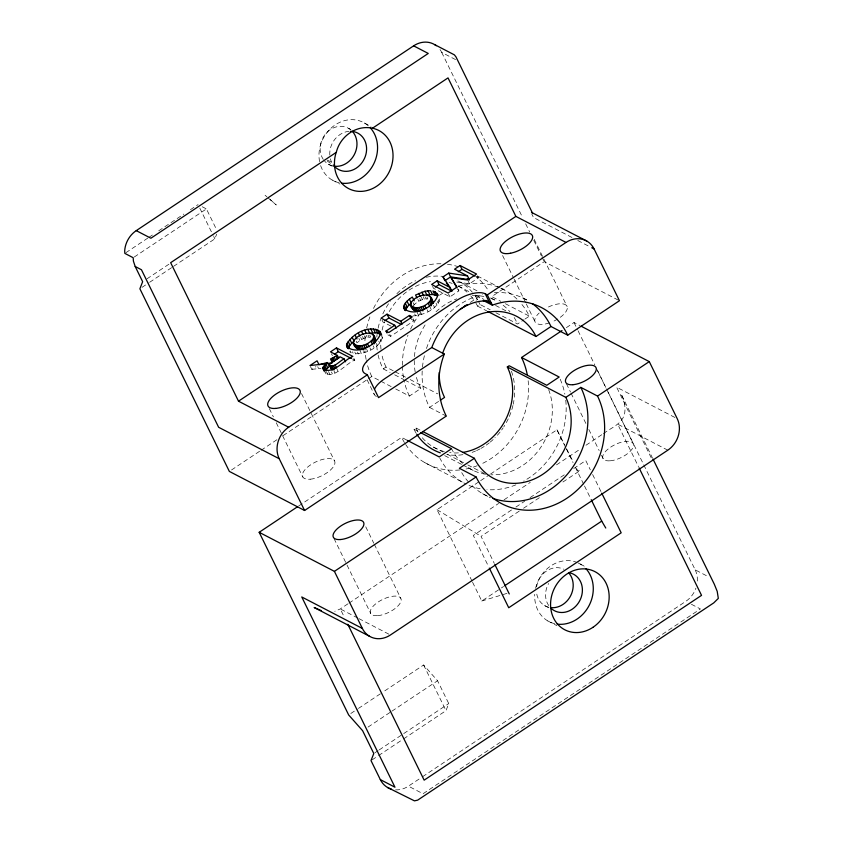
<?xml version="1.0" encoding="UTF-8"?>
<svg xmlns="http://www.w3.org/2000/svg" width="843" height="843" viewBox="0 0 843 843"><rect width="100%" height="100%" fill="white"/><g stroke="black" fill="none" stroke-linecap="round" stroke-linejoin="round"><path stroke-width="0.63" stroke-dasharray="4.21 3.16" d="M382.585 336.831C379.708 348.254 364.429 354.766 353.333 353.66L352.406 351.763M412.944 315.935C423.239 315.208 437.317 309.697 439.783 298.728M173.563 266.346L214.849 238.843L216.693 234.122M403.618 738.879L445.989 710.649L448.75 703.578L437.57 680.744L423.618 664.99L383.417 691.776M413.207 305.788C416.737 301.573 422.29 298.707 427.854 298.896L426.927 296.989M369.729 335.103L370.657 337L363.438 338.422L356.947 342.743L356.02 340.835M125.934 252.658L147.788 238.095M148.884 237.368L153.257 234.449M158.726 230.813L183.858 214.059M190.423 209.696L198.073 204.596M134.29 256.999L206.43 208.938L216.493 229.486M146.998 278.812L169.812 263.617M142.056 287.337L148.568 282.995M149.664 282.268L172.478 267.073M310.424 366.494L311.826 369.35L315.893 366.642M353.839 358.328L354.766 360.224C347.579 361.816 332.722 381.131 324.734 371.921M387.885 334.871L390.667 336.315L414.092 320.698L413.165 318.802M432.564 286.388L433.502 288.285L449.941 296.831L458.866 290.877L457.928 288.97M456.769 282.047L469.509 283.785L478.413 277.853L477.486 275.946M470.31 302.447L478.877 296.736L479.825 298.685L476.19 300.119M231.54 469.962L260.034 450.984M261.13 450.257L277.568 439.298M283.037 435.652L367.411 379.445M368.507 378.718L371.795 376.526L379.771 380.667M378.086 354.998A60.401 52.192 -62.6 0 0 383.249 368.886L386.031 367.042L394.06 371.205M475.905 303.132A57.082 49.326 -62.6 0 1 477.496 306.104L479.962 304.46L490.215 309.792M618.288 300.119L544.209 261.657L491.732 296.62L500.858 301.351M395.725 388.96L409.403 396.062L420.868 388.423A60.401 52.192 -62.6 0 1 415.704 374.524M495.916 312.753L517.57 323.997L523.998 319.718M525.073 319.002L529.351 316.146A74.858 64.69 -62.6 0 0 521.1 303.48M422.185 371.015A75.807 65.501 -62.6 0 0 429.551 407.411L439.192 400.994M298.622 506.021L401.616 437.401L407.317 440.362M416.189 433.281A59.421 51.349 -62.6 0 1 413.945 429.192L415.862 427.917L421.595 430.899M566.38 327.632L574.041 322.532L579.826 325.535M472.017 581.112L437.032 509.699L479.562 481.364M480.647 480.636L489.372 474.83M490.457 474.103L556.981 429.793L564.504 444.661M347.917 603.841L340.277 608.931L334.755 611.333M349.013 603.114L498.624 503.44M504.082 499.804L530.289 482.344M556.496 464.883L579.436 449.604M585.98 445.241L602.366 434.324M603.462 433.597C610.806 427.886 621.502 424.429 624.378 414.619C626.001 407.559 624.273 400.341 621.101 393.955L652.366 457.77M511.522 509.983L473.313 535.442L488.74 566.928M515.895 507.075L524.62 501.258M530.078 497.623L566.106 473.618M573.756 468.529L585.759 460.531L590.332 469.857M519.204 511.143L481.058 536.359L494.304 563.398M523.566 508.224L539.963 497.307M562.924 482.006L580.405 470.362L577.813 470.963L575.495 466.39M472.586 582.281L481.764 601.017L500.31 588.667M501.395 587.94L503.577 586.486M350.825 713.494L357.348 709.142M358.433 708.426L382.332 692.493M368.033 727.077L390.846 711.871M391.932 711.144L437.57 680.744M374.872 752.799L378.128 750.628M379.224 749.901L448.75 703.578M372.111 759.87L377.538 756.255M378.623 755.528L402.522 739.606M395.609 789.87A23.393 20.211 -62.6 0 0 408.402 786.161L421.511 777.425M422.596 776.698L685.78 601.365A23.393 20.211 -62.6 0 0 695.928 588.119M481.764 601.017L508.318 592.966M311.826 369.35L320.983 368.328M440.004 49.558A23.393 20.211 -62.6 0 1 441.69 52.382L456.316 59.979M364.334 122.983L370.962 126.418M571.954 237.473L533.493 217.505L531.764 213.974M577.782 240.508L590.595 247.157M348.749 128.442L350.878 129.548M327.411 160.086L331.678 162.299L334.155 165.945M328.38 164.206L332.648 166.429M332.205 180.044L339.94 184.059M522.776 297.906L527.233 300.224M477.465 276.03L499.562 287.516M500.71 288.106L506.401 291.067M478.413 277.853L476.221 276.715A74.858 64.69 -62.6 0 1 488.908 291.457M505.41 303.722L529.351 316.146M477.001 290.814L457.623 280.751A60.401 52.192 -62.6 0 1 472.312 292.215M490.679 297.916L495.231 300.287M458.476 286.177L470.32 292.342M475.684 295.113L484.093 299.486M495.558 305.451L505.884 310.814M477.496 306.104L486.674 310.867M674.895 417.464L616.623 387.2L651.354 458.107M202.246 206.767L206.43 208.938M667.804 450.183L617.656 424.145L638.478 466.653M411.321 319.255L414.092 320.698M390.92 326.093L382.954 321.963L382.027 320.055M395.209 371.805L405.536 377.169M410.13 379.55L437.665 393.85M383.249 368.886L390.088 372.448M394.65 374.808L403.765 379.55M404.903 380.14L420.868 388.423M352.574 359.086L354.766 360.224M380.91 381.257L391.163 386.589M429.551 407.411L446.274 416.094M608.077 392.016L695.201 569.857L708.7 576.865M413.945 429.192L419.645 432.153M433.355 447.043L442.912 452.006M447.127 454.198L463.555 462.733M467.77 464.914L484.209 473.46M444.693 455.61L462.354 464.788M462.933 465.083L473.745 470.71M424.566 462.491L466.042 484.04M482.607 493.692L490.415 497.739M691.408 604.283L700.407 608.962L423.028 793.758L408.402 786.161M580.184 564.02L585.853 566.96M544.61 605.58L549.204 607.972M547.781 620.933L556.865 625.643M357.769 618.024L340.277 608.931L343.744 616.022M358.939 618.625L389.266 634.379M437.032 509.699L480.362 535.895M349.55 351.7L351.194 352.838L350.256 350.941M327.105 160.908L333.143 165.228M270.118 199.506L276.272 204.965L267.884 197.694M265.092 195.27L266.957 196.883M457.549 288.801L458.866 290.877M566.812 449.235L573.187 461.816M534.209 239.338L543.45 258.211M544.03 259.391L567.139 306.567M441.69 52.382L522.207 216.725M525.674 223.816L529.731 232.099M533.788 240.371L541.322 255.745M541.901 256.925L544.209 261.657M574.041 322.532L577.497 329.602M578.077 330.783L594.81 364.935M597.698 370.825L605.769 387.306M596.423 368.465L606.17 388.37M606.749 389.54L633.135 443.386M566.464 383.807L570.479 392.006M571.048 393.175L585.959 423.618M588.825 429.466L599.152 450.541M601.449 455.22L603.166 458.74M502.586 255.545L513.566 277.958M514.146 279.138L525.705 302.732M526.285 303.912L534.947 321.604M592.618 474.525L601.185 492.017M556.981 429.793L565.579 447.348M566.159 448.518L573.04 462.565M575.326 467.254L583.936 484.809M584.505 485.989L591.386 500.036M468.107 280.93L469.509 283.785M448.539 293.975L449.941 296.831M438.349 299.823L439.287 301.731M437.401 301.488L438.328 303.396M436.021 303.132L436.959 305.04M433.544 305.366L434.472 307.263M425.23 296.968L426.158 298.875M429.856 306.757L431.247 309.602M423.407 297.221L424.345 299.128M421.079 296.768L422.48 299.623M427.085 309.697L428.012 311.594M419.709 298.411L420.636 300.319M417.886 299.307L418.823 301.204M420.278 311.625L421.669 314.481M413.218 302.732L414.145 304.639M417.169 312.532L418.571 315.387M414.693 313.975L415.62 315.883M389.729 334.408L390.667 336.315M381.647 336.346L382.585 338.243M380.204 339.592L381.131 341.499M378.823 341.236L379.761 343.143M376.347 343.47L377.274 345.367M368.033 335.071L368.96 336.979M373.122 345.809L374.05 347.716M366.21 335.335L367.148 337.232M364.345 335.83L365.282 337.727M369.887 347.801L370.815 349.697M362.511 336.515L363.438 338.422M360.688 337.411L361.626 339.308M366.694 349.423L367.622 351.331M358.897 338.496L359.835 340.403M363.544 350.688L364.471 352.595M359.972 350.635L361.373 353.491M357.495 352.089L358.423 353.986M354.808 352.142L355.746 354.049M367.126 379.866L374.397 394.703M331.447 353.754L332.374 355.662M336.652 368.38L338.043 371.236M333.997 371.015L334.924 372.922M331.447 371.984L332.384 373.892M328.528 371.531L329.919 374.387M326.346 371.552L327.737 374.397M325.113 371.995L326.041 373.902M317.695 366.716L318.633 368.623M301.52 393.576L334.46 460.815M365.746 526.801L373.776 543.187M374.355 544.367L400.731 598.214M199.802 208.137L213.11 235.292M213.69 236.472L214.849 238.843M423.618 664.99L445.989 710.649M334.07 538.635L370.772 613.567M269.317 408.602L273.364 416.853M276.251 422.754L282.036 434.545M282.605 435.726L302.837 477.012M323.28 159.401A20.59 17.787 -62.6 0 1 326.367 132.994A20.59 17.787 -62.6 0 1 350.656 129.769M332.7 165.934A20.59 17.787 -62.6 0 1 324.755 161.266M331.678 162.299A20.59 17.787 -62.6 0 1 330.393 158.821M329.803 155.059A20.59 17.787 -62.6 0 1 349.318 131.318M503.134 305.24A60.401 52.192 -62.6 0 1 509.931 311.752M514.167 317.548A60.401 52.192 -62.6 0 1 517.57 323.997M415.199 372.048A60.401 52.192 -62.6 0 1 414.303 359.192M414.44 356.568A60.401 52.192 -62.6 0 1 425.694 323.986M436.021 311.741A60.401 52.192 -62.6 0 1 456.737 298.854M472.343 295.651A60.401 52.192 -62.6 0 1 484.188 296.525M490.942 298.443A60.401 52.192 -62.6 0 1 497.307 301.362M475.22 295.998A60.401 52.192 -62.6 0 1 477.781 300.097M478.36 301.162A60.401 52.192 -62.6 0 1 479.962 304.46M377.19 349.993A60.401 52.192 -62.6 0 1 376.726 344.861M376.832 337.031A60.401 52.192 -62.6 0 1 377.074 334.408M378.117 328.127A60.401 52.192 -62.6 0 1 380.794 318.854M382.848 313.87A60.401 52.192 -62.6 0 1 390.562 300.93M396.874 293.68A60.401 52.192 -62.6 0 1 415.61 280.74M426.284 277.242A60.401 52.192 -62.6 0 1 444.25 276.588M371.795 376.526A74.858 64.69 -62.6 0 1 366.357 360.614M366.115 359.413A74.858 64.69 -62.6 0 1 364.987 350.814M364.914 340.73A74.858 64.69 -62.6 0 1 365.367 335.651M366.652 328.043A74.858 64.69 -62.6 0 1 370.372 315.619M373.502 308.443A74.858 64.69 -62.6 0 1 441.732 263.785M447.464 264.249A74.858 64.69 -62.6 0 1 458.539 266.831M501.395 288.454A74.858 64.69 -62.6 0 1 517.202 299.297M409.403 396.062A74.858 64.69 -62.6 0 1 403.976 380.14M403.512 377.738A74.858 64.69 -62.6 0 1 402.417 366.589M402.396 365.335A74.858 64.69 -62.6 0 1 407.98 335.156M410.552 329.149A74.858 64.69 -62.6 0 1 420.836 312.563M439.551 295.229A74.858 64.69 -62.6 0 1 444.893 291.973M458.392 286.209A74.858 64.69 -62.6 0 1 499.33 287.558M422.469 367.126A75.807 65.501 -62.6 0 1 424.883 353.786M426.474 348.496A75.807 65.501 -62.6 0 1 482.481 294.397M494.388 292.574A75.807 65.501 -62.6 0 1 526.864 300.034M458.118 285.935A57.082 49.326 -62.6 0 1 466.959 292.068M470.773 295.946A57.082 49.326 -62.6 0 1 474.135 300.308M386.031 367.042A57.082 49.326 -62.6 0 1 381.71 353.986M381.015 349.318A57.082 49.326 -62.6 0 1 380.794 339.75M382.111 330.066A57.082 49.326 -62.6 0 1 384.513 321.763M389.203 311.604A57.082 49.326 -62.6 0 1 408.033 290.824M409.024 290.15A57.082 49.326 -62.6 0 1 430.478 281.625M449.066 282.468A57.082 49.326 -62.6 0 1 452.175 283.396M548.435 306.978A17.777 7.545 -26.1 0 1 566.507 305.514A17.777 7.545 -26.1 0 1 558.688 318.401M557.739 319.002A17.777 7.545 -26.1 0 1 551.533 322.11M549.404 322.901A17.777 7.545 -26.1 0 1 535.769 322.848A17.777 7.545 -26.1 0 1 539.172 313.016M319.581 161.666A32.751 28.304 -62.6 0 1 334.513 125.365A32.751 28.304 -62.6 0 1 369.266 126.724M339.097 182.741A32.751 28.304 -62.6 0 1 320.603 165.523M548.698 605.548A20.59 17.787 -62.6 0 1 548.635 583.472M548.93 607.308A20.59 17.787 -62.6 0 1 536.411 591.438M536.622 586.749A20.59 17.787 -62.6 0 1 563.946 569.267M578.003 562.882A32.751 28.304 -62.6 0 1 584.178 566.939M554.652 623.662A32.751 28.304 -62.6 0 1 534.736 594.294M535.59 588.34A32.751 28.304 -62.6 0 1 576.854 562.386M487.675 496.327A75.796 65.501 -62.6 0 1 470.057 483.713M468.487 482.006A75.796 65.501 -62.6 0 1 461.037 471.458M528.15 380.73A74.858 64.69 -62.6 0 1 480.542 464.345M477.159 465.757A74.858 64.69 -62.6 0 1 465.61 469.098M459.762 469.962A74.858 64.69 -62.6 0 1 405.694 444.524M404.44 442.564A74.858 64.69 -62.6 0 1 401.616 437.401M458.413 452.881A57.082 49.326 -62.6 0 1 449.614 452.596M444.282 451.553A57.082 49.326 -62.6 0 1 420.499 435.515M418.012 431.848A57.082 49.326 -62.6 0 1 415.862 427.917M560.184 379.181A74.858 64.69 -62.6 0 1 564.852 394.145M565.758 400.256A74.858 64.69 -62.6 0 1 523.682 481.111M515.905 484.841A74.858 64.69 -62.6 0 1 486.927 489.646M480.11 488.761A74.858 64.69 -62.6 0 1 467.18 484.63M462.175 482.027A74.858 64.69 -62.6 0 1 439.761 457.991M548.645 389.624A59.421 51.349 -62.6 0 1 491.248 474.788M485.579 474.251A59.421 51.349 -62.6 0 1 466.021 466.179M462.533 463.344A59.421 51.349 -62.6 0 1 451.563 448.729M511.448 371.215A59.421 51.349 -62.6 0 1 514.125 399.213M513.935 400.478A59.421 51.349 -62.6 0 1 513.229 404.24M512.944 405.494A59.421 51.349 -62.6 0 1 508.793 417.696M508.245 418.866A59.421 51.349 -62.6 0 1 503.84 426.79M503.123 427.865A59.421 51.349 -62.6 0 1 501.638 429.983M500.078 432.037A59.421 51.349 -62.6 0 1 494.967 437.791M493.134 439.561A59.421 51.349 -62.6 0 1 490.268 442.059M489.277 442.849A59.421 51.349 -62.6 0 1 486.253 445.093M484.177 446.474A59.421 51.349 -62.6 0 1 480.984 448.381M479.899 448.961A59.421 51.349 -62.6 0 1 476.601 450.573M475.484 451.058A59.421 51.349 -62.6 0 1 472.091 452.364M462.891 454.672A59.421 51.349 -62.6 0 1 446.843 454.525M695.201 569.857A23.393 20.211 -62.6 0 1 697.351 581.038M376.463 396.537A23.393 9.905 -25.9 0 1 373.755 392.153M310.287 479.193A17.777 7.545 -26.1 0 0 334.956 462.754A17.777 7.545 -26.1 0 0 310.709 464.788A17.777 7.545 -26.1 0 0 310.287 479.193M377.833 615.632A16.839 7.144 -26.1 0 0 401.205 600.058A16.839 7.144 -26.1 0 0 378.233 601.986A16.839 7.144 -26.1 0 0 377.833 615.632M610.227 460.805A16.839 7.144 -26.1 0 0 633.599 445.23A16.839 7.144 -26.1 0 0 610.627 447.159A16.839 7.144 -26.1 0 0 610.227 460.805"/><path stroke-width="1.26" d="M353.628 343.301L355.556 344.977L358.581 345.883L360.446 349.687C337.263 341.552 378.886 321.383 375.082 342.722L373.217 338.918L373.744 335.746M355.419 345.029L355.493 347.105M410.826 305.187L412.754 306.873L415.778 307.779L417.643 311.583C395.483 304.175 433.017 283.659 432.88 303.491L431.015 299.686L430.942 297.642M412.617 306.926L412.691 308.991M323.912 370.794L323.08 367.211L327.39 362.532L329.255 366.336L324.945 371.015M346.515 344.987C351.615 334.07 368.465 324.418 379.824 331.362L380.72 333.027C377.506 344.945 356.989 355.82 346.747 346.547L346.515 344.987L348.38 348.791L349.961 345.103L354.028 341.067L352.163 337.263M404.882 310.34C401.194 304.744 408.318 299.834 412.311 297.031L414.176 300.835M409.361 299.16L411.226 302.964L407.158 307L405.578 310.688L403.713 306.884M336.294 152.33C340.119 136.334 356.441 124.448 372.912 128.315A32.751 28.304 -62.6 0 1 391.563 165.85A32.751 28.304 -62.6 0 1 354.566 190.771A32.751 28.304 -62.6 0 1 335.904 153.247L336.294 152.33L170.655 262.689L238.506 401.184L288.654 427.232L367.369 374.787L378.549 397.622L444.303 354.049L431.764 347.537L384.777 378.676A23.393 9.905 -25.9 0 0 374.577 389.055M329.571 365.451L331.963 369.708L329.571 365.451L329.771 364.155L340.003 356.779L344.165 358.949L345.567 361.795M331.436 369.255L331.636 367.959M415.778 307.779C421.648 307.895 427.97 304.755 431.015 299.686M358.581 345.883C364.165 346.125 369.645 343.069 373.217 338.918M466.031 305.303L458.666 310.519A75.807 65.501 -62.6 0 0 431.764 347.537M444.303 354.049A75.807 65.501 -62.6 0 0 446.274 416.094L304.586 510.489L229.349 471.416L139.885 288.78L142.646 281.71L135.196 266.493L133.415 261.14L133.194 257.726L124.838 253.385L124.68 250.961A23.393 20.211 -62.6 0 1 136.25 230.634L413.628 45.849A23.393 20.211 -62.6 0 1 436.284 45.722M372.395 128.273L448.023 77.893L515.874 216.388L566.032 242.436A23.393 20.211 -62.6 0 1 594.094 248.98L619.447 300.719L567.718 335.187A75.807 65.501 -62.6 0 0 493.303 304.818L492.365 305.187L483.25 300.456M238.506 401.184L515.874 216.388M322.974 368.897C333.312 375.146 344.165 359.476 352.901 356.42L336.462 347.885L330.509 351.858L337.379 355.419L338.77 358.275M402.1 324.134L400.699 321.278L387.042 314.186L381.089 318.159L394.745 325.25L396.147 328.106M437.169 280.803L439.024 284.607L451.964 291.32L450.099 287.516L437.169 280.803L431.637 284.481L448.076 293.016L457.001 287.073L451.079 277.726L467.644 279.981L476.548 274.049L460.109 265.513L454.577 269.191L467.517 275.914L469.382 279.718L450.615 276.883L444.883 280.708M444.419 279.75L443.018 276.904L448.75 273.079L467.517 275.914M334.365 354.334L338.328 351.689L351.478 358.517M384.945 320.635L388.908 317.99L401.426 324.492M435.346 287.063L439.024 284.607M458.286 271.773L461.975 269.317L475.125 276.146M327.938 363.428L332.374 362.764L330.509 358.96L337.379 355.419M386.958 332.964L386.02 331.067L394.745 325.25M400.699 321.278L409.456 315.451L412.238 316.894L388.802 332.511L386.02 331.067M367.369 374.787L365.282 373.702A23.393 9.926 -26.1 0 1 373.575 355.788L456.031 300.856A23.393 9.926 -26.1 0 1 485.231 293.796L487.317 294.881L566.032 242.436M440.257 400.277L444.546 397.422A57.082 49.326 -62.6 0 1 439.214 372.543M442.617 353.312A57.082 49.326 -62.6 0 1 487.876 312.195A57.082 49.326 -62.6 0 1 536 336.494L550.995 326.504L567.718 335.187M391.394 789.143A23.393 20.211 -62.6 0 1 380.341 779.617L371.015 760.597L373.786 753.526L362.606 730.691L348.654 714.938L259.18 532.302L297.526 506.748M462.87 452.396A57.082 49.326 -62.6 0 0 507.317 366.979L509.151 365.757L546.77 385.293L559.172 377.032L521.564 357.495L562.007 330.551M597.539 396.062L580.827 387.38L565.832 397.369A57.082 49.326 -62.6 0 1 542.839 474.261A57.082 49.326 -62.6 0 1 474.367 458.307L459.372 468.297L476.095 476.969A75.796 65.501 -62.6 0 0 567.012 498.16A75.796 65.501 -62.6 0 0 597.539 396.062L649.268 361.605L677.224 418.676A23.393 20.211 -62.6 0 1 667.804 450.183L390.425 634.979A23.393 20.211 -62.6 0 1 362.364 628.446L301.762 596.97L394.967 787.214L380.341 779.617M259.18 532.302L334.408 571.364L476.095 476.969M504.662 585.759L601.712 521.111L591.386 500.036M330.098 365.894C335.609 366.958 339.56 360.836 344.165 358.949M463.882 306.726L467.159 304.734M434.809 294.839L432.944 291.035L435.041 291.836L436.906 295.64L432.438 294.47L430.573 290.666L424.998 291.225L415.567 295.018L416.969 297.874M327.39 362.532L320.308 364.387L309.961 365.546L317.073 360.804L318.939 364.608L326.821 363.596M432.438 294.47L426.864 295.029L424.998 291.225M379.824 331.362L381.689 335.166L377.611 332.943L369.666 333.133L367.801 329.328M321.236 610.606L314.165 607.518L369.54 636.286M434.524 44.542L454.377 54.858L455.979 56.881L532.565 213.237M413.628 45.849L428.255 53.446L150.886 238.232L136.25 230.634M531.543 212.373L586.918 241.14M591.765 247.768L594.094 248.98M580.985 326.136L649.268 361.605M467.233 278.601L469.382 279.718M485.842 300.361L491.416 303.248M487.823 311.467L536 336.494M507.317 366.979L565.832 397.369M135.196 266.493L141.455 269.749L218.632 427.275L279.233 458.74L304.586 510.489M422.743 431.49L474.367 458.307M420.783 432.744L451.563 448.729L439.235 456.938L407.317 440.362M387.506 787.457L414.44 800.85L417.633 800.165L713.758 602.882L718.32 598.404L717.203 591.354L714.306 584.21L652.946 458.95M435.041 291.836L437.917 294.924C434.703 306.841 414.187 317.706 403.945 308.443M432.08 300.572L432.807 301.446M374.882 338.675L375.609 339.55M334.155 165.945L334.365 166.261A20.59 17.787 -62.6 0 0 364.45 158.526A20.59 17.787 -62.6 0 0 350.509 131.287M443.018 276.904L450.099 287.516M446.295 282.826L448.423 286.019M449.846 288.137L451.258 290.266M456.895 287.758L451.079 277.726M601.712 521.111L605.769 528.034M639.057 467.833L701.534 595.369L424.155 780.154L347.801 624.284M601.754 493.176L621.175 532.818L508.729 607.74L489.309 568.098M487.317 294.881L492.365 305.187M485.231 293.796L489.33 302.163A23.393 9.926 -26.1 0 0 460.141 309.223M460.109 265.513L461.975 269.317M448.75 273.079L450.615 276.883M437.022 293.259L437.949 295.166M427.928 290.73L429.793 294.534M430.215 296.768L433.07 302.426M430.415 300.814L431.816 303.67M429.456 301.973L431.321 305.777M428.149 303.153L429.551 306.009M421.911 292.121L423.776 295.925M418.771 293.385L420.172 296.241M424.651 305.493L426.052 308.338M422.828 306.399L424.219 309.255M421.005 307.094L422.87 310.898M419.192 307.579L420.594 310.435M417.443 307.821L419.308 311.625M414.219 307.463L416.084 311.267M412.754 306.873L414.619 310.677M410.562 304.207L413.428 309.887M407.032 301.214L408.887 305.018M405.304 303.195L407.158 307M409.456 315.451L410.847 318.306M404.176 305.113L406.041 308.917M387.042 314.186L388.908 317.99M494.873 564.568L509.267 593.957M377.843 329.94L379.708 333.744M375.746 329.139L377.611 332.943M373.375 328.77L375.24 332.574M370.73 328.833L372.595 332.637M373.017 334.871L375.873 340.53M373.818 337.79L375.683 341.594M372.258 340.077L374.123 343.881M370.952 341.267L372.353 344.113M364.713 330.224L366.115 333.08M361.573 331.489L362.975 334.344M367.453 343.596L368.855 346.452M365.63 344.502L367.021 347.358M358.37 333.133L359.771 335.978M363.807 345.198L365.672 349.002M361.995 345.683L363.86 349.487M355.114 335.135L356.979 338.939M360.246 345.925L362.1 349.729M357.021 345.567L358.886 349.371M355.556 344.977L357.421 348.781M353.365 342.311L356.231 347.99M349.834 339.318L351.689 343.122M348.106 341.299L349.961 345.103M346.979 343.217L348.844 347.021M346.747 346.547L347.685 348.454M336.462 347.885L338.328 351.689M336.167 356.22L337.569 359.076M334.344 357.379L335.746 360.235M332.985 358.117L334.386 360.973M335.124 364.903L336.526 367.759M331.805 358.602L333.196 361.447M333.607 365.641L335.008 368.496M332.237 366.062L334.102 369.866M331.046 366.157L332.911 369.961M329.476 364.861L331.331 368.665M325.777 363.86L327.642 367.664M324.523 365.082L326.389 368.886M323.628 366.199L325.493 370.003M323.08 367.211L324.471 370.066M322.869 368.117L324.26 370.962M334.408 571.364L362.364 628.446M352.374 131.382A20.59 17.787 -62.6 0 1 354.239 154.743A20.59 17.787 -62.6 0 1 333.849 166.155M532.65 303.828A75.807 65.501 -62.6 0 1 550.995 326.504M370.13 127.62A32.751 28.304 -62.6 0 1 373.46 164.427A32.751 28.304 -62.6 0 1 341.552 183.173M569.847 572.861A20.59 17.787 -62.6 0 1 579.657 600.89A20.59 17.787 -62.6 0 1 550.995 608.256M568.593 572.755A20.59 17.787 -62.6 0 1 570.774 595.516A20.59 17.787 -62.6 0 1 551.259 607.666M585.948 568.698A32.751 28.304 -62.6 0 1 589.088 605.548A32.751 28.304 -62.6 0 1 557.107 624.115M279.233 458.74A23.393 20.211 -62.6 0 1 288.654 427.232M580.827 387.38A75.796 65.501 -62.6 0 1 569.246 471.922A75.796 65.501 -62.6 0 1 492.997 498.445M521.564 357.495A74.858 64.69 -62.6 0 1 527.233 374.608M440.299 452.828A59.421 51.349 -62.6 0 1 416.8 434.261M592.914 627.35A32.751 28.304 -62.6 0 0 596.064 572.26A32.751 28.304 -62.6 0 0 550.616 602.545A32.751 28.304 -62.6 0 0 592.914 627.35M510.595 253.227A17.777 7.545 -26.1 0 0 532.47 235.798A17.777 7.545 -26.1 0 0 506.063 240.919A17.777 7.545 -26.1 0 0 510.595 253.227M275.608 408.423A17.777 7.545 -26.1 0 0 300.287 391.984A17.777 7.545 -26.1 0 0 276.04 394.018A17.777 7.545 -26.1 0 0 275.608 408.423M572.945 384.703A16.839 7.144 -26.1 0 0 596.317 369.129A16.839 7.144 -26.1 0 0 573.345 371.057A16.839 7.144 -26.1 0 0 572.945 384.703M340.551 539.531A16.839 7.144 -26.1 0 0 363.923 523.956A16.839 7.144 -26.1 0 0 340.951 525.884A16.839 7.144 -26.1 0 0 340.551 539.531"/></g></svg>
